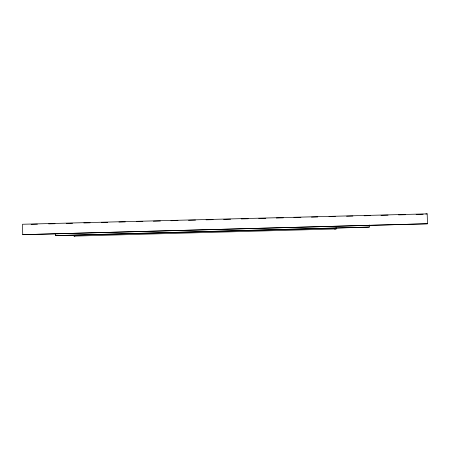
<?xml version="1.0" encoding="UTF-8"?>
<svg xmlns="http://www.w3.org/2000/svg" width="450" height="450" viewBox="0 0 450 450"><rect width="100%" height="100%" fill="white"/><g stroke="black" fill="none" stroke-linecap="round" stroke-linejoin="round"><path stroke-width="0.67" d="M425.835 213.998L427.174 213.874L427.5 223.774L22.742 234.686L22.5 224.257L427.174 213.874M334.395 229.044L336.111 228.943L336.071 227.655M369.259 224.966L369.326 227.064L366.885 227.205L56.925 235.631L55.564 235.592L55.519 233.589M22.742 234.686L427.5 223.774M55.564 235.592L369.326 227.064M336.111 228.943L73.969 236.104L74.914 236.126M31.117 224.325L37.446 224.162M48.684 223.875L55.007 223.712M66.251 223.425L72.574 223.262M83.812 222.969L90.135 222.806M101.379 222.519L107.702 222.356M118.941 222.069L125.263 221.906M136.507 221.619L142.83 221.456M153.366 221.186L160.391 221.001M170.933 220.731L177.958 220.551M188.499 220.281L195.525 220.101M206.061 219.831L213.086 219.651M223.627 219.381L230.653 219.195M241.189 218.925L248.214 218.745M258.756 218.475L265.781 218.295M276.317 218.025L283.343 217.845M293.884 217.575L300.909 217.389M311.445 217.119L317.773 216.956M329.012 216.669L335.334 216.506M346.579 216.219L352.901 216.056M364.14 215.769L370.463 215.606M381.004 215.336L388.029 215.151M398.565 214.881L405.591 214.701M416.132 214.431L423.157 214.251"/></g></svg>
